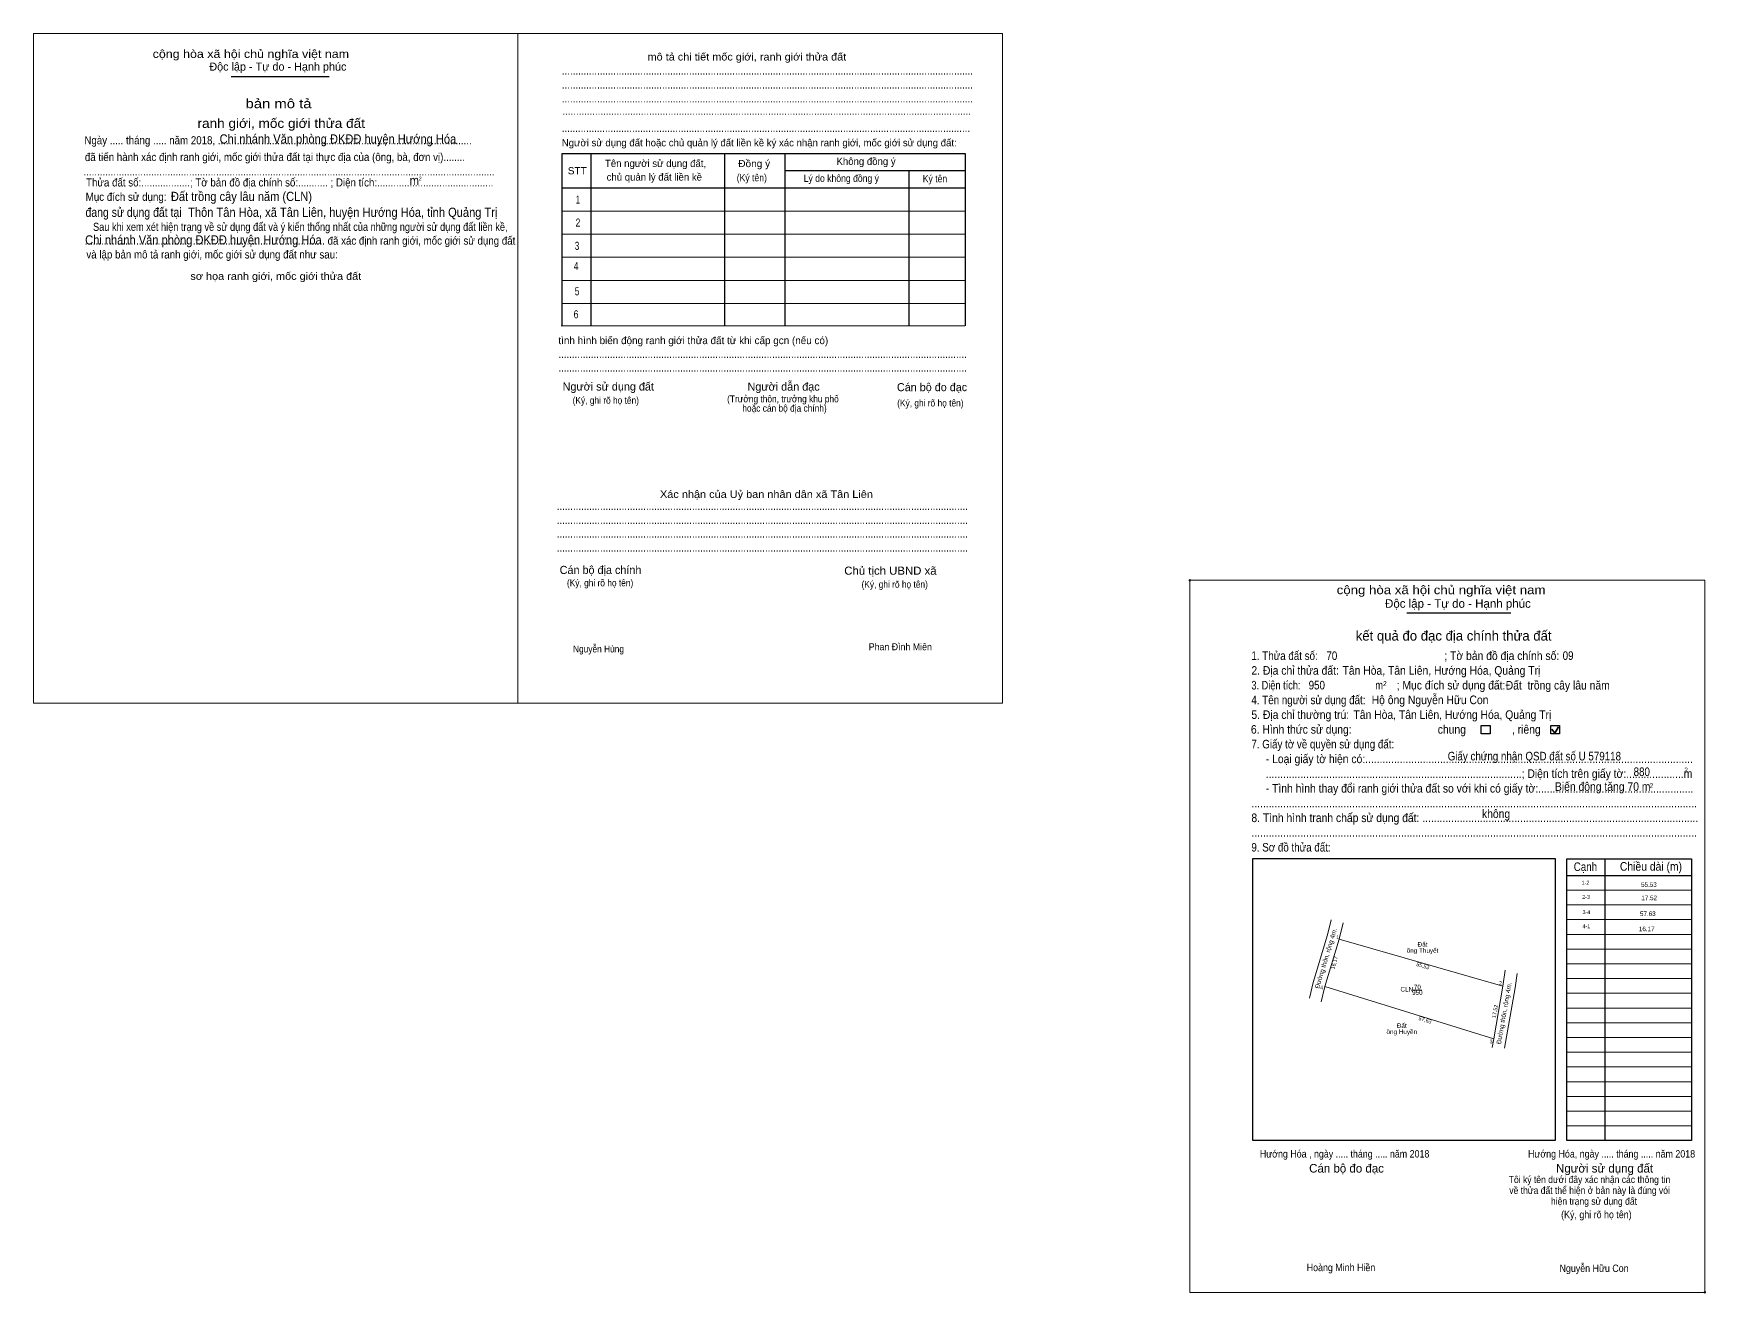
# Model space of a CAD drawing. Header units: metres. Extents: x 547960 to 549419, y 1837551 to 1837980.
# Drawn here: x 548874 to 549419, y 1837551 to 1837961 of the extents above; entities that cross this region are included whole.
import ezdxf
from ezdxf.enums import TextEntityAlignment as Align

# ---------------------------------------------------------------- set-up
doc = ezdxf.new("R2010")
doc.units = ezdxf.units.M
doc.header["$LTSCALE"] = 0.96
doc.header["$PDMODE"] = 32
doc.header["$PDSIZE"] = 0.48
doc.linetypes.add('DOTTED', pattern=[1.5, 0.3, -1.2])
for name, color, linetype, lineweight in [('1', 7, 'DOTTED', 13), ('10', 7, 'Continuous', 13), ('42', 7, 'Continuous', 13), ('63', 7, 'Continuous', 13), ('7', 7, 'Continuous', 13)]:
    doc.layers.add(name, color=color, linetype=linetype, lineweight=lineweight)
for name, color, linetype in [('17', 7, 'Continuous'), ('25', 7, 'Continuous'), ('30', 7, 'Continuous'), ('6', 7, 'Continuous')]:
    doc.layers.add(name, color=color, linetype=linetype)

msp = doc.modelspace()

# ---------------------------------------------------------------- linework, layer by layer
at = {"layer": '10'}
msp.add_line((549349.86, 1837633.58), (549294.81, 1837650.64), dxfattribs=at)
at = {"layer": '42'}
for p, q in [((549295.69, 1837667.5), (549296.9, 1837672.42)), ((549295.69, 1837667.5), (549291.03, 1837652)), ((549299.47, 1837666.12), (549300.77, 1837671.42)), ((549299.47, 1837666.12), (549294.81, 1837650.64)), ((549353.6, 1837655.96), (549352.86, 1837650.84)), ((549291.03, 1837652), (549289.84, 1837646.84)), ((549294.81, 1837650.64), (549293.67, 1837645.69)), ((549357.51, 1837654.93), (549356.82, 1837650.23)), ((549356.82, 1837650.23), (549353.39, 1837630.54)), ((549349.86, 1837633.58), (549349.38, 1837630.84))]:
    msp.add_line(p, q, dxfattribs=at)
msp.add_lwpolyline([(549299.47, 1837666.12), (549352.86, 1837650.84), (549349.86, 1837633.58)], dxfattribs=at)
at = {"layer": '63'}
msp.add_line((549323.65, 1837649.48), (549326.48, 1837649.48), dxfattribs=at)
at = {"layer": '7', "lineweight": 25}
for p, q in [((548938.73, 1837947.19), (548970.63, 1837947.19)), ((549055.82, 1837921.96), (549055.82, 1837865.92)), ((549099.35, 1837921.74), (549099.35, 1837865.92)), ((549118.99, 1837921.74), (549118.99, 1837865.92)), ((549118.99, 1837916.54), (549177.83, 1837916.54)), ((549159.4, 1837916.54), (549159.4, 1837865.92)), ((549046.37, 1837910.83), (549177.83, 1837910.83)), ((549321.5, 1837772.38), (549355.42, 1837772.38)), ((549321.5, 1837772.38), (549355.42, 1837772.38)), ((549386.06, 1837692.22), (549386.06, 1837600.46)), ((549386.06, 1837692.22), (549386.06, 1837600.46)), ((549373.66, 1837686.86), (549414.22, 1837686.86)), ((549373.66, 1837686.86), (549414.22, 1837686.86))]:
    msp.add_line(p, q, dxfattribs=at)
at = {"layer": '7'}
for p, q in [((549046.37, 1837903.3), (549177.83, 1837903.3)), ((549046.37, 1837895.77), (549177.83, 1837895.77)), ((549046.37, 1837888.25), (549177.83, 1837888.25)), ((549046.37, 1837880.72), (549177.83, 1837880.72)), ((549046.37, 1837873.2), (549177.83, 1837873.2)), ((549046.14, 1837865.92), (549177.61, 1837865.92)), ((549373.66, 1837682.06), (549414.22, 1837682.06)), ((549373.66, 1837682.06), (549414.22, 1837682.06)), ((549373.66, 1837677.26), (549414.22, 1837677.26)), ((549373.66, 1837677.26), (549414.22, 1837677.26)), ((549373.66, 1837672.46), (549414.22, 1837672.46)), ((549373.66, 1837672.46), (549414.22, 1837672.46)), ((549373.66, 1837667.66), (549414.22, 1837667.66)), ((549373.66, 1837667.66), (549414.22, 1837667.66)), ((549373.66, 1837662.86), (549414.22, 1837662.86)), ((549373.66, 1837662.86), (549414.22, 1837662.86)), ((549373.66, 1837658.06), (549414.22, 1837658.06)), ((549373.66, 1837658.06), (549414.22, 1837658.06)), ((549373.66, 1837653.26), (549414.22, 1837653.26)), ((549373.66, 1837653.26), (549414.22, 1837653.26)), ((549373.66, 1837648.46), (549414.22, 1837648.46)), ((549373.66, 1837643.66), (549414.22, 1837643.66)), ((549373.66, 1837643.66), (549414.22, 1837643.66)), ((549373.66, 1837638.86), (549414.22, 1837638.86)), ((549373.66, 1837638.86), (549414.22, 1837638.86)), ((549373.66, 1837634.06), (549414.22, 1837634.06)), ((549373.66, 1837634.06), (549414.22, 1837634.06)), ((549373.66, 1837629.26), (549414.22, 1837629.26)), ((549373.66, 1837629.26), (549414.22, 1837629.26)), ((549373.66, 1837624.46), (549414.22, 1837624.46)), ((549373.66, 1837624.46), (549414.22, 1837624.46)), ((549373.66, 1837619.66), (549414.22, 1837619.66)), ((549373.66, 1837619.66), (549414.22, 1837619.66)), ((549373.66, 1837614.86), (549414.22, 1837614.86)), ((549373.66, 1837614.86), (549414.22, 1837614.86)), ((549373.66, 1837610.06), (549414.22, 1837610.06)), ((549373.66, 1837610.06), (549414.22, 1837610.06)), ((549373.66, 1837605.26), (549414.22, 1837605.26)), ((549373.66, 1837605.26), (549414.22, 1837605.26))]:
    msp.add_line(p, q, dxfattribs=at)
at = {"layer": '7', "lineweight": 35}
for p, q in [((549368.81, 1837734.47), (549369.77, 1837733.22)), ((549368.81, 1837734.47), (549369.77, 1837733.22)), ((549369.77, 1837733.22), (549370.93, 1837735.3)), ((549369.77, 1837733.22), (549370.93, 1837735.3))]:
    msp.add_line(p, q, dxfattribs=at)
at = {"layer": '7'}
for points in [[(548874.32, 1837961.17), (549032.1, 1837961.17), (549032.1, 1837742.94), (548874.32, 1837742.94)], [(549032.11, 1837961.16), (549189.89, 1837961.16), (549189.89, 1837742.93), (549032.11, 1837742.93)], [(549032.11, 1837961.16), (549189.89, 1837961.16), (549189.89, 1837742.93), (549032.11, 1837742.93)], [(549250.86, 1837783.02), (549418.59, 1837783.02), (549418.59, 1837551.02), (549250.86, 1837551.02)], [(549250.86, 1837783.02), (549418.59, 1837783.02), (549418.59, 1837551.02), (549250.86, 1837551.02)]]:
    msp.add_lwpolyline(points, close=True, dxfattribs=at)
at = {"layer": '7', "lineweight": 25}
msp.add_lwpolyline([(549177.83, 1837865.92), (549177.83, 1837921.96), (549046.37, 1837921.96), (549046.37, 1837865.92)], dxfattribs=at)
for points in [[(549345.77, 1837735.7), (549348.66, 1837735.7), (549348.66, 1837733.02), (549345.77, 1837733.02)], [(549345.77, 1837735.7), (549348.66, 1837735.7), (549348.66, 1837733.02), (549345.77, 1837733.02)], [(549368.44, 1837735.7), (549371.32, 1837735.7), (549371.32, 1837733.02), (549368.44, 1837733.02)], [(549368.44, 1837735.7), (549371.32, 1837735.7), (549371.32, 1837733.02), (549368.44, 1837733.02)], [(549271.42, 1837692.38), (549369.82, 1837692.38), (549369.82, 1837600.46), (549271.42, 1837600.46)], [(549271.42, 1837692.38), (549369.82, 1837692.38), (549369.82, 1837600.46), (549271.42, 1837600.46)], [(549373.66, 1837692.22), (549414.22, 1837692.22), (549414.22, 1837600.46), (549373.66, 1837600.46)], [(549373.66, 1837692.22), (549414.22, 1837692.22), (549414.22, 1837600.46), (549373.66, 1837600.46)]]:
    msp.add_lwpolyline(points, close=True, dxfattribs=at)
at = {"layer": '7'}
for p in [(549250.86, 1837783.02), (549418.59, 1837551.02)]:
    msp.add_point(p, dxfattribs=at)

# ---------------------------------------------------------------- texts
at = {"layer": '1'}
for s, width, p in [('CLN', 0.95, (549321.55, 1837649.04)), ('70', 0.85, (549324.98, 1837649.76)), ('950', 0.85, (549324.985, 1837647.95))]:
    msp.add_text(s, height=1.5, dxfattribs=dict(at, width=width)).set_placement(p, align=Align.CENTER)
at = {"layer": '1', "width": 0.9}
for s, p in [('Hướng Hóa , ngày ..... tháng ..... năm 2018', (549273.68, 1837594.96)), ('Hoàng Minh Hiền', (549288.95, 1837557.94)), ('Nguyễn Hữu Con', (549371.28, 1837557.68))]:
    msp.add_text(s, height=2.4, dxfattribs=at).set_placement(p)
at = {"layer": '17', "width": 0.9}
for s, p in [('ông Thuyết', (549326.675, 1837661.66)), ('ông Huyền', (549319.915, 1837635.17))]:
    msp.add_text(s, height=1.5, dxfattribs=at).set_placement(p, align=Align.CENTER)
at = {"layer": '17'}
for p in [(549326.68, 1837663.66), (549319.91, 1837637.17)]:
    msp.add_text('Đất', height=1.5, dxfattribs=at).set_placement(p, align=Align.CENTER)
at = {"layer": '25', "width": 0.9}
for s, p in [('Chi nhánh Văn phòng ĐKĐĐ huyện Hướng Hóa', (548934.95, 1837925.29)), ('Đất trồng cây lâu năm (CLN)', (548919.08, 1837906.57)), ('Chi nhánh Văn phòng ĐKĐĐ huyện Hướng Hóa', (548891.15, 1837892.41))]:
    msp.add_text(s, height=3, dxfattribs=at).set_placement(p)
at = {"layer": '30'}
for s, width, p in [('1-2', 0.85, (549380.99, 1837683.86)), ('1-2', 0.85, (549380.99, 1837683.86)), ('2-3', 0.85, (549381.17, 1837679.22)), ('2-3', 0.85, (549381.17, 1837679.22)), ('3-4', 0.85, (549381.28, 1837674.26)), ('3-4', 0.85, (549381.28, 1837674.26)), ('4-1', 0.8, (549381.27, 1837669.68))]:
    msp.add_text(s, height=1.28, dxfattribs=dict(at, width=width)).set_placement(p, align=Align.RIGHT)
at = {"layer": '6', "width": 0.9}
for s, p in [('Đất  trồng cây lâu năm', (549353.74, 1837747.42)), ('Hộ ông Nguyễn Hữu Con', (549310.1, 1837742.66))]:
    msp.add_text(s, height=2.8, dxfattribs=at).set_placement(p)
at = {"layer": '63'}
for s, height, width, p in [('55.53', 1.5, 0.85, (549402.93, 1837683.14)), ('17.52', 1.5, 0.85, (549403.02, 1837678.8)), ('57.63', 1.5, 0.85, (549402.58, 1837673.65)), (' 1', 1.25, 0.75, (549299.47, 1837666.12)), ('16.17', 1.5, 0.85, (549402.23, 1837668.69)), (' 4', 1.25, 0.85, (549294.25, 1837649.67)), (' 2', 1.25, 0.85, (549352.54, 1837651.17)), (' 3', 1.25, 0.8, (549349.45, 1837632.13))]:
    msp.add_text(s, height=height, dxfattribs=dict(at, width=width)).set_placement(p, align=Align.RIGHT)
for s, height, rotation, width, p in [('Đường thôn, rộng 4m.', 1.5, 73.267, 0.9, (549295.889, 1837659.639)), ('16,17', 1.25, 73.246, 0.95, (549298.56, 1837658.245)), ('55,53', 1.25, 344.029, 0.95, (549326.593, 1837656.811)), ('Đường thôn, rộng 4m.', 1.5, 80.118, 0.9, (549353.934, 1837641.841)), ('57,63', 1.25, 342.782, 0.95, (549327.325, 1837639.196)), ('17,52', 1.25, 80.14, 0.9, (549350.888, 1837642.468))]:
    msp.add_text(s, height=height, rotation=rotation, dxfattribs=dict(at, width=width)).set_placement(p, align=Align.CENTER)
at = {"layer": '7'}
for s, height, width, p in [('cộng hòa xã hội chủ nghĩa việt nam', 2.634, 1.15, (548913.14, 1837953.19)), ('........................................................................................................................................................', 2.634, 0.9, (549046.4, 1837947.73)), ('........................................................................................................................................................', 2.634, 0.9, (549046.4, 1837943.17)), ('........................................................................................................................................................', 2.634, 0.9, (549046.4, 1837938.67)), ('.......................................................................................................................................................', 2.634, 0.9, (549046.6, 1837934.66)), ('.......................................................................................................................................................', 2.634, 0.9, (549046.34, 1837929.04)), ('Ngày ..... tháng ..... năm 2018, ..............................................................................................', 2.63, 0.9, (548890.91, 1837925.05)), (' đã tiến hành xác định ranh giới, mốc giới thửa đất tại thực địa của (ông, bà, đơn vị)........', 2.634, 0.9, (548890.19, 1837919.59)), ('STT', 2.333, 1.05, (549048.32, 1837915.27)), ('Đồng ý', 2.333, 1.05, (549103.85, 1837917.61)), ('........................................................................................................................................................', 2.634, 0.9, (548890.63, 1837914.91)), ('Thửa đất số:..................; Tờ bản đồ địa chính số:........... ; Diện tích:...........................................', 2.634, 0.9, (548891.45, 1837911.31)), ('m', 3, 0.9, (548996.84, 1837911.79)), ('2', 1.2, 0.8, (548999.84, 1837913.29)), ('(Ký tên)', 2.333, 0.9, (549103.34, 1837912.99)), ('Lý do không đồng ý', 2.333, 0.9, (549125.15, 1837912.81)), ('Ký tên', 2.333, 0.9, (549163.91, 1837912.69)), ('Mục đích sử dụng:', 2.64, 0.9, (548891.33, 1837906.63)), ('đang sử dụng đất tại ', 3, 0.85, (548891.27, 1837901.41)), ('Thôn Tân Hòa, xã Tân Liên, huyện Hướng Hóa, tỉnh Quảng Trị', 3, 0.9, (548924.69, 1837901.41)), ('Sau khi xem xét hiện trạng về sử dụng đất và ý kiến thống nhất của những người sử dụng đất liền kề,', 2.634, 0.85, (548893.73, 1837896.85)), ('......................................................................................... đã xác định ranh giới, mốc giới sử dụng đất', 2.628, 0.9, (548891.03, 1837892.35)), (' và lập bản mô tả ranh giới, mốc giới sử dụng đất như sau:', 2.634, 0.9, (548890.67, 1837887.85)), ('.......................................................................................................................................................', 2.634, 0.9, (549045.26, 1837855.45)), ('.......................................................................................................................................................', 2.634, 0.9, (549045.26, 1837850.95)), ('(Ký, ghi rõ họ tên)', 2.258, 0.9, (549049.91, 1837840.51)), ('(Ký, ghi rõ họ tên)', 2.258, 0.9, (549155.6, 1837839.64)), ('........................................................................................................................................................', 2.634, 0.9, (549044.72, 1837805.89)), ('........................................................................................................................................................', 2.634, 0.9, (549044.72, 1837801.39)), ('........................................................................................................................................................', 2.634, 0.9, (549044.72, 1837796.89)), ('........................................................................................................................................................', 2.634, 0.9, (549044.72, 1837792.33)), ('Chủ tịch UBND xã', 2.64, 1.05, (549138.35, 1837784.83)), ('(Ký, ghi rõ họ tên)', 2.258, 0.9, (549048.05, 1837781.05)), ('(Ký, ghi rõ họ tên)', 2.258, 0.9, (549143.99, 1837780.57)), ('cộng hòa xã hội chủ nghĩa việt nam', 2.8, 1.15, (549298.72, 1837778.48)), ('cộng hòa xã hội chủ nghĩa việt nam', 2.8, 1.15, (549298.72, 1837778.48)), ('Nguyễn Hùng', 2.257, 0.9, (549050.03, 1837759.51)), ('Phan Đình Miên', 2.257, 0.95, (549146.33, 1837760.23)), ('1. Thửa đất số:', 2.8, 0.85, (549270.94, 1837757.04)), ('1. Thửa đất số:', 2.8, 0.85, (549270.94, 1837757.04)), ('70', 2.8, 0.85, (549295.36, 1837757.04)), ('; Tờ bản đồ địa chính số:', 2.8, 0.9, (549333.76, 1837757.04)), ('; Tờ bản đồ địa chính số:', 2.8, 0.9, (549333.76, 1837757.04)), ('09', 2.8, 0.85, (549372.3, 1837757.08)), ('2. Địa chỉ thửa đất:', 2.8, 0.9, (549270.94, 1837752.24)), ('2. Địa chỉ thửa đất:', 2.8, 0.9, (549270.94, 1837752.24)), ('Tân Hòa, Tân Liên, Hướng Hóa, Quảng Trị', 2.8, 0.9, (549300.62, 1837752.24)), ('3. Diện tích:', 2.8, 0.8, (549270.94, 1837747.44)), ('3. Diện tích:', 2.8, 0.8, (549270.94, 1837747.44)), ('950', 2.8, 0.85, (549289.58, 1837747.46)), ('m', 2.8, 0.8, (549311.3, 1837747.44)), ('m', 2.8, 0.8, (549311.3, 1837747.44)), ('2', 1.6, 0.8, (549313.82, 1837748.56)), ('2', 1.6, 0.8, (549313.82, 1837748.56)), ('; Mục đích sử dụng đất:', 2.8, 0.9, (549318.24, 1837747.44)), ('; Mục đích sử dụng đất:', 2.8, 0.9, (549318.24, 1837747.44)), ('4. Tên người sử dụng đất:', 2.8, 0.85, (549270.94, 1837742.64)), ('4. Tên người sử dụng đất:', 2.8, 0.85, (549270.94, 1837742.64)), ('5. Địa chỉ thường trú:', 2.8, 0.9, (549270.94, 1837737.84)), ('5. Địa chỉ thường trú:', 2.8, 0.9, (549270.94, 1837737.84)), ('Tân Hòa, Tân Liên, Hướng Hóa, Quảng Trị', 2.8, 0.9, (549304.18, 1837737.86)), ('6. Hình thức sử dụng:', 2.8, 0.9, (549270.78, 1837733.04)), ('6. Hình thức sử dụng:', 2.8, 0.9, (549270.78, 1837733.04)), ('chung                , riêng', 2.8, 0.9, (549331.62, 1837733.04)), ('chung                , riêng', 2.8, 0.9, (549331.62, 1837733.04)), ('7. Giấy tờ về quyền sử dụng đất:', 2.8, 0.85, (549270.94, 1837728.24)), ('7. Giấy tờ về quyền sử dụng đất:', 2.8, 0.85, (549270.94, 1837728.24)), ('Giấy chứng nhận QSD đất số U 579118', 2.8, 0.85, (549334.86, 1837724.33)), ('     - Loại giấy tờ hiện có:..................................................................................................................', 2.8, 0.9, (549270.94, 1837723.44)), ('     - Loại giấy tờ hiện có:..................................................................................................................', 2.8, 0.9, (549270.94, 1837723.44)), ('     .........................................................................................; Diện tích trên giấy tờ:....................m', 2.8, 0.9, (549270.94, 1837718.64)), ('     .........................................................................................; Diện tích trên giấy tờ:....................m', 2.8, 0.9, (549270.94, 1837718.64)), ('880', 2.8, 0.85, (549395.4, 1837719.24)), ('2', 1.6, 0.8, (549411.9, 1837720.4)), ('2', 1.6, 0.8, (549411.9, 1837720.4)), ('     - Tình hình thay đổi ranh giới thửa đất so với khi có giấy tờ:......................................................', 2.8, 0.9, (549270.94, 1837713.84)), ('Biến động tăng 70 m', 2.8, 0.9, (549369.78, 1837714.42)), ('2', 1.6, 0.8, (549400.57, 1837715.31)), ('8. Tình hình tranh chấp sử dụng đất: ................................................................................................', 2.8, 0.9, (549270.94, 1837704.24)), ('8. Tình hình tranh chấp sử dụng đất: ................................................................................................', 2.8, 0.9, (549270.94, 1837704.24)), ('...........................................................................................................................................................', 2.8, 0.9, (549270.94, 1837709.04)), ('không', 2.8, 0.9, (549346.02, 1837705.56)), ('không', 2.8, 0.9, (549346.02, 1837705.56)), ('...........................................................................................................................................................', 2.8, 0.9, (549270.94, 1837699.44)), ('...........................................................................................................................................................', 2.8, 0.9, (549270.94, 1837699.44)), ('9. Sơ đồ thửa đất:', 2.8, 0.85, (549270.94, 1837694.64)), ('9. Sơ đồ thửa đất:', 2.8, 0.85, (549270.94, 1837694.64)), ('Cạnh', 2.8, 0.85, (549375.9, 1837688.3)), ('Cạnh', 2.8, 0.85, (549375.9, 1837688.3)), ('Chiều dài (m)', 2.8, 0.9, (549390.94, 1837688.4)), ('Chiều dài (m)', 2.8, 0.9, (549390.94, 1837688.4)), ('Hướng Hóa, ngày ..... tháng ..... năm 2018', 2.4, 0.9, (549361.02, 1837594.96)), ('(Ký, ghi rõ họ tên)', 2.4, 0.9, (549371.8, 1837575.2)), ('(Ký, ghi rõ họ tên)', 2.4, 0.9, (549371.8, 1837575.2))]:
    msp.add_text(s, height=height, dxfattribs=dict(at, width=width)).set_placement(p)
for s, height, p in [('Độc lập - Tự do - Hạnh phúc', 2.634, (548931.59, 1837949.05)), ('Người sử dụng đất hoặc chủ quản lý đất liền kề ký xác nhận ranh giới, mốc giới sử dụng đất:', 2.333, (549046.37, 1837924.39)), ('Tên người sử dụng đất,', 2.333, (549060.44, 1837917.67)), ('Không đồng ý', 2.333, (549135.83, 1837918.33)), ('chủ quản lý đất liền kề', 2.333, (549060.98, 1837913.23)), ('tình hình biến động ranh giới thửa đất từ khi cấp gcn (nếu có)', 2.408, (549045.26, 1837859.95)), ('Người sử dụng đất', 2.634, (549046.64, 1837844.83)), ('Người dẫn đạc', 2.64, (549106.84, 1837844.79)), ('Cán bộ đo đạc', 2.628, (549155.51, 1837844.62)), ('Cán bộ địa chính', 2.634, (549045.68, 1837785.07)), ('Độc lập - Tự do - Hạnh phúc', 2.8, (549314.46, 1837774.06)), ('Độc lập - Tự do - Hạnh phúc', 2.8, (549314.46, 1837774.06)), ('Cán bộ đo đạc', 2.8, (549289.74, 1837590.06)), ('Cán bộ đo đạc', 2.8, (549289.74, 1837590.06)), ('Người sử dụng đất', 2.8, (549370.14, 1837590.06)), ('Người sử dụng đất', 2.8, (549370.14, 1837590.06))]:
    msp.add_text(s, height=height, dxfattribs=at).set_placement(p)
for s, height, width, p in [('mô tả chi tiết mốc giới, ranh giới thửa đất', 2.408, 1.1, (549106.65, 1837952.35)), ('bản mô tả', 3.01, 1.2, (548954.13, 1837936.81)), ('ranh giới, mốc giới thửa đất', 3.01, 1.1, (548955.01, 1837930.39)), ('1', 2.634, 0.65, (549051.625, 1837905.73)), ('2', 2.634, 0.8, (549051.64, 1837898.23)), ('3', 2.634, 0.75, (549051.34, 1837890.67)), ('4', 2.634, 0.8, (549051.05, 1837884.07)), ('sơ họa ranh giới, mốc giới thửa đất', 2.408, 1.1, (548953.24, 1837880.89)), ('5', 2.634, 0.75, (549051.36, 1837875.85)), ('6', 2.634, 0.8, (549051.01, 1837868.35)), ('(Trưởng thôn, trưởng khu phố', 2.257, 0.9, (549118.39, 1837840.98)), ('hoặc cán bộ địa chính)', 2.257, 0.9, (549118.9, 1837837.95)), ('Xác nhận của Uỷ ban nhân dân xã Tân Liên', 2.415, 1.1, (549113.015, 1837809.85)), ('Tôi ký tên dưới đây xác nhận các thông tin', 2.313, 0.9, (549381.04, 1837586.64)), ('Tôi ký tên dưới đây xác nhận các thông tin', 2.313, 0.9, (549381.04, 1837586.64)), ('về thửa đất thể hiện ở bản này là đúng vói', 2.313, 0.9, (549381.07, 1837583.1)), ('về thửa đất thể hiện ở bản này là đúng vói', 2.313, 0.9, (549381.07, 1837583.1)), ('hiện trạng sử dụng đất', 2.313, 0.9, (549382.49, 1837579.56)), ('hiện trạng sử dụng đất', 2.313, 0.9, (549382.49, 1837579.56))]:
    msp.add_text(s, height=height, dxfattribs=dict(at, width=width)).set_placement(p, align=Align.CENTER)
for s, height, p in [('kết quả đo đạc địa chính thửa đất', 3.2, (549336.795, 1837763.36)), ('kết quả đo đạc địa chính thửa đất', 3.2, (549336.795, 1837763.36)), ('.', 0.8, (549418.607, 1837550.64)), ('.', 0.8, (549418.607, 1837550.64))]:
    msp.add_text(s, height=height, dxfattribs=at).set_placement(p, align=Align.CENTER)

doc.saveas('drawing.dxf')
